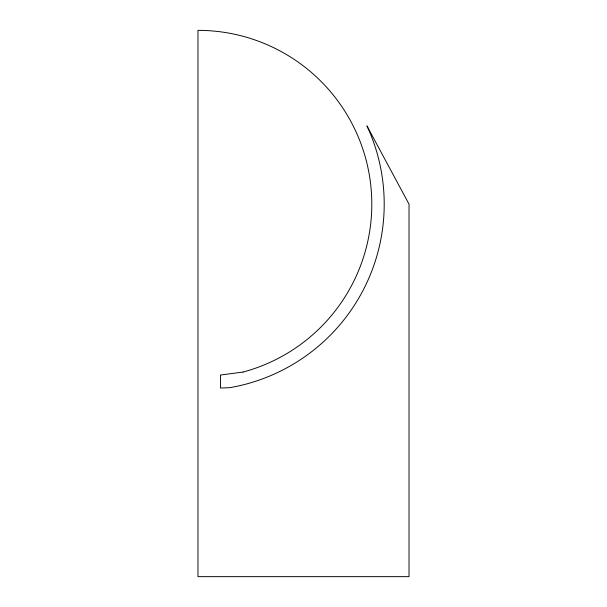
<?xml version="1.0" encoding="UTF-8"?>
<svg xmlns="http://www.w3.org/2000/svg" width="607" height="607" viewBox="0 0 607 607"><rect width="100%" height="100%" fill="white"/><g stroke="black" fill="none" stroke-linecap="round" stroke-linejoin="round"><path stroke-width="0.91" d="M242.952 372.076L220.462 375.035L220.462 388.048L229.856 387.661A186.235 186.235 0 0 0 366.947 125.877L409.035 204.172L409.035 576.65L197.965 576.65L197.965 30.35A173.822 173.822 0 0 1 242.952 372.076"/></g></svg>
